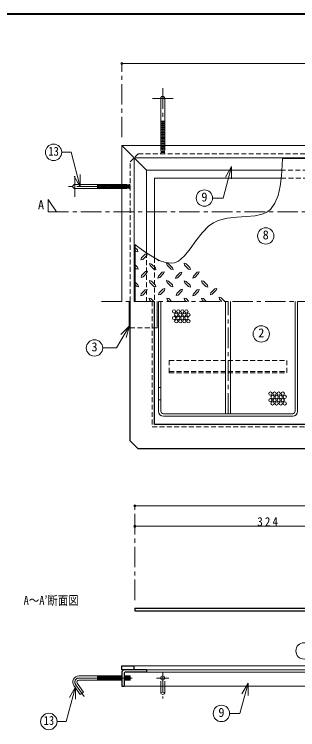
# Model space of a CAD drawing. Units: millimetres at full size, sheet at 1:5; details may follow other scales. Extents: x -1062 to 963, y -702 to 703.
# Drawn here: x -601 to -255, y -170 to 703 of the extents above; entities that cross this region are included whole.
import ezdxf
from ezdxf.enums import TextEntityAlignment as Align

# ---------------------------------------------------------------- set-up
doc = ezdxf.new("R2010")
doc.units = ezdxf.units.MM
doc.header["$LTSCALE"] = 5
doc.header["$PDMODE"] = 32
doc.header["$PDSIZE"] = 2.5
doc.linetypes.add('CHAIN1', pattern=[8, 5, -1, 1, -1])
doc.linetypes.add('DASHED1', pattern=[1.8, 1.2, -0.6])
doc.layers.add('0-A', color=4, linetype='Continuous', lineweight=9)
doc.styles.add('ＭＳ ゴシック', font='')
doc.styles.get('ＭＳ ゴシック').set_extended_font_data('MS Gothic')

msp = doc.modelspace()

# ---------------------------------------------------------------- linework, layer by layer
at = {"layer": '0-A', "color": 1, "lineweight": 40}
msp.add_line((962.602, 702.509), (-1062.398, 702.509), dxfattribs=at)
at = {"layer": '0-A'}
for p, q in [((-469.898, 642.509), (210.102, 642.509)), ((-422.398, 572.408), (-417.398, 572.408)), ((-417.398, 571.538), (-422.398, 571.946)), ((-417.398, 570.535), (-422.398, 570.943)), ((-417.398, 569.531), (-422.398, 569.94)), ((-417.398, 568.528), (-422.398, 568.936)), ((-417.398, 567.525), (-422.398, 567.933)), ((-417.398, 566.521), (-422.398, 566.93)), ((-417.398, 565.518), (-422.398, 565.926)), ((-417.398, 564.515), (-422.398, 564.923)), ((-417.398, 563.511), (-422.398, 563.92)), ((-417.398, 562.508), (-422.398, 562.916)), ((-417.398, 561.505), (-422.398, 561.913)), ((-417.398, 560.501), (-422.398, 560.91)), ((-417.398, 559.498), (-422.398, 559.906)), ((-417.398, 558.495), (-422.398, 558.903)), ((-417.398, 557.491), (-422.398, 557.9)), ((-417.398, 556.488), (-422.398, 556.896)), ((-417.398, 555.485), (-422.398, 555.893)), ((-417.398, 554.481), (-422.398, 554.89)), ((-417.398, 553.478), (-422.398, 553.886)), ((-417.398, 552.475), (-422.398, 552.883)), ((-417.398, 551.471), (-422.398, 551.88)), ((-417.398, 550.468), (-422.398, 550.876)), ((-417.398, 549.465), (-422.398, 549.873)), ((-417.398, 548.461), (-422.398, 548.87)), ((-417.398, 547.458), (-422.398, 547.866)), ((-417.398, 546.455), (-422.398, 546.863)), ((-417.398, 545.451), (-422.398, 545.86)), ((-417.398, 544.448), (-422.398, 544.856)), ((-417.398, 543.445), (-422.398, 543.853)), ((-418.231, 542.509), (-422.398, 542.85)), ((-439.898, 512.509), (-454.898, 527.509)), ((-274.466, 512.509), (-439.898, 512.509)), ((-439.898, 411.673), (-439.898, 512.509)), ((-275.352, 502.509), (-429.898, 502.509)), ((-429.898, 405.485), (-429.898, 502.509)), ((-499.797, 495.009), (-499.797, 490.009)), ((-498.927, 490.009), (-499.335, 495.009)), ((-497.923, 490.009), (-498.332, 495.009)), ((-496.92, 490.009), (-497.328, 495.009)), ((-495.917, 490.009), (-496.325, 495.009)), ((-494.913, 490.009), (-495.322, 495.009)), ((-493.91, 490.009), (-494.318, 495.009)), ((-492.907, 490.009), (-493.315, 495.009)), ((-491.903, 490.009), (-492.312, 495.009)), ((-490.9, 490.009), (-491.308, 495.009)), ((-489.897, 490.009), (-490.305, 495.009)), ((-488.893, 490.009), (-489.302, 495.009)), ((-487.89, 490.009), (-488.298, 495.009)), ((-486.887, 490.009), (-487.295, 495.009)), ((-485.883, 490.009), (-486.292, 495.009)), ((-484.88, 490.009), (-485.288, 495.009)), ((-483.877, 490.009), (-484.285, 495.009)), ((-482.873, 490.009), (-483.282, 495.009)), ((-481.87, 490.009), (-482.278, 495.009)), ((-480.867, 490.009), (-481.275, 495.009)), ((-479.863, 490.009), (-480.272, 495.009)), ((-478.86, 490.009), (-479.269, 495.009)), ((-477.857, 490.009), (-478.265, 495.009)), ((-476.853, 490.009), (-477.262, 495.009)), ((-475.85, 490.009), (-476.259, 495.009)), ((-474.847, 490.009), (-475.255, 495.009)), ((-473.843, 490.009), (-474.252, 495.009)), ((-472.84, 490.009), (-473.249, 495.009)), ((-471.837, 490.009), (-472.245, 495.009)), ((-470.833, 490.009), (-471.242, 495.009)), ((-469.898, 490.842), (-470.239, 495.009)), ((-450.936, 415.359), (-453.898, 418.322)), ((-452.736, 413.559), (-453.898, 414.722)), ((-452.736, 413.559), (-450.336, 412.959)), ((-450.936, 415.359), (-450.336, 412.959)), ((-441.336, 410.109), (-445.986, 405.384)), ((-441.336, 410.109), (-438.936, 410.709)), ((-439.536, 408.384), (-438.936, 410.709)), ((-446.661, 402.984), (-445.986, 405.384)), ((-444.261, 403.584), (-446.661, 402.984)), ((-439.536, 408.384), (-444.261, 403.584)), ((-425.661, 401.709), (-425.275, 403.038)), ((-423.572, 402.231), (-425.661, 401.709)), ((-450.711, 394.059), (-453.898, 397.247)), ((-452.436, 392.259), (-453.898, 393.722)), ((-450.711, 394.059), (-450.036, 391.659)), ((-435.936, 398.634), (-433.536, 397.959)), ((-435.336, 396.234), (-435.936, 398.634)), ((-430.536, 391.509), (-435.336, 396.234)), ((-428.811, 393.234), (-433.536, 397.959)), ((-428.811, 393.234), (-428.211, 390.834)), ((-415.161, 398.934), (-412.761, 398.259)), ((-414.486, 396.534), (-415.161, 398.934)), ((-409.761, 391.809), (-414.486, 396.534)), ((-408.036, 393.534), (-412.761, 398.259)), ((-408.036, 393.534), (-407.361, 391.134)), ((-393.861, 398.934), (-391.461, 398.334)), ((-393.261, 396.609), (-393.861, 398.934)), ((-388.461, 391.884), (-393.261, 396.609)), ((-386.736, 393.609), (-391.461, 398.334)), ((-386.736, 393.609), (-386.136, 391.209)), ((-452.436, 392.259), (-450.036, 391.659)), ((-440.961, 388.809), (-445.686, 384.084)), ((-439.236, 387.084), (-443.961, 382.359)), ((-440.961, 388.809), (-438.561, 389.484)), ((-439.236, 387.084), (-438.561, 389.484)), ((-430.536, 391.509), (-428.211, 390.834)), ((-420.636, 387.984), (-425.286, 383.259)), ((-418.836, 386.259), (-423.561, 381.459)), ((-420.636, 387.984), (-418.236, 388.584)), ((-418.836, 386.259), (-418.236, 388.584)), ((-409.761, 391.809), (-407.361, 391.134)), ((-398.961, 387.459), (-403.686, 382.734)), ((-397.236, 385.734), (-401.961, 381.009)), ((-398.961, 387.459), (-396.561, 388.134)), ((-397.236, 385.734), (-396.561, 388.134)), ((-388.461, 391.884), (-386.136, 391.209)), ((-377.811, 387.984), (-382.536, 383.259)), ((-376.086, 386.259), (-380.811, 381.459)), ((-377.811, 387.984), (-375.411, 388.584)), ((-376.086, 386.259), (-375.411, 388.584)), ((-450.261, 372.609), (-453.898, 376.247)), ((-436.236, 377.784), (-433.836, 377.184)), ((-435.561, 375.459), (-436.236, 377.784)), ((-430.836, 370.734), (-435.561, 375.459)), ((-429.111, 372.459), (-433.836, 377.184)), ((-425.961, 380.859), (-425.286, 383.259)), ((-423.561, 381.459), (-425.961, 380.859)), ((-415.236, 377.934), (-412.836, 377.259)), ((-414.636, 375.534), (-415.236, 377.934)), ((-409.911, 370.809), (-414.636, 375.534)), ((-408.186, 372.609), (-412.836, 377.259)), ((-404.286, 380.334), (-403.686, 382.734)), ((-401.961, 381.009), (-404.286, 380.334)), ((-393.711, 377.484), (-391.311, 376.884)), ((-393.111, 375.159), (-393.711, 377.484)), ((-388.311, 370.434), (-393.111, 375.159)), ((-386.586, 372.159), (-391.311, 376.884)), ((-383.136, 380.859), (-382.536, 383.259)), ((-380.811, 381.459), (-383.136, 380.859)), ((-367.086, 370.434), (-371.811, 375.234)), ((-365.361, 372.234), (-370.086, 376.959)), ((-451.986, 370.809), (-453.898, 372.995)), ((-451.986, 370.809), (-449.586, 370.209)), ((-450.261, 372.609), (-449.586, 370.209)), ((-441.411, 366.534), (-446.136, 361.809)), ((-441.411, 366.534), (-439.011, 367.134)), ((-439.686, 364.809), (-439.011, 367.134)), ((-430.836, 370.734), (-428.436, 370.059)), ((-429.111, 372.459), (-428.436, 370.059)), ((-419.661, 367.509), (-424.386, 362.784)), ((-419.661, 367.509), (-417.261, 368.109)), ((-417.861, 365.784), (-417.261, 368.109)), ((-409.911, 370.809), (-407.511, 370.209)), ((-408.186, 372.609), (-407.511, 370.209)), ((-398.136, 366.609), (-402.861, 361.884)), ((-398.136, 366.609), (-395.736, 367.209)), ((-396.411, 364.884), (-395.736, 367.209)), ((-388.311, 370.434), (-385.986, 369.759)), ((-386.586, 372.159), (-385.986, 369.759)), ((-377.886, 366.384), (-382.536, 361.659)), ((-377.886, 366.384), (-375.486, 366.984)), ((-376.086, 364.659), (-375.486, 366.984)), ((-367.086, 370.434), (-364.761, 369.834)), ((-365.361, 372.234), (-364.761, 369.834)), ((-356.436, 367.659), (-361.161, 362.934)), ((-356.436, 367.659), (-354.036, 368.259)), ((-354.636, 365.934), (-354.036, 368.259)), ((-446.811, 359.409), (-446.136, 361.809)), ((-444.411, 360.009), (-446.811, 359.409)), ((-439.686, 364.809), (-444.411, 360.009)), ((-424.986, 360.384), (-424.386, 362.784)), ((-422.661, 360.984), (-424.986, 360.384)), ((-417.861, 365.784), (-422.661, 360.984)), ((-396.411, 364.884), (-401.136, 360.084)), ((-361.761, 360.534), (-361.161, 362.934)), ((-359.436, 361.134), (-361.761, 360.534)), ((-354.636, 365.934), (-359.436, 361.134)), ((-436.686, 356.559), (-434.286, 355.884)), ((-436.011, 354.159), (-436.686, 356.559)), ((-434.361, 352.509), (-436.011, 354.159)), ((-430.911, 352.509), (-434.286, 355.884)), ((-425.148, 352.509), (-425.148, 247.509)), ((-422.148, 352.509), (-422.148, 247.509)), ((-414.786, 356.409), (-412.386, 355.809)), ((-414.186, 354.084), (-414.786, 356.409)), ((-412.611, 352.509), (-414.186, 354.084)), ((-409.213, 352.509), (-412.386, 355.809)), ((-393.861, 356.559), (-391.461, 355.884)), ((-393.261, 354.159), (-393.861, 356.559)), ((-391.611, 352.509), (-393.261, 354.159)), ((-388.086, 352.509), (-391.461, 355.884)), ((-366.711, 352.509), (-370.086, 355.884)), ((-347.736, 352.509), (-350.436, 355.209)), ((-344.178, 352.509), (-348.711, 356.934)), ((194.102, 103.209), (-453.898, 103.209)), ((-453.898, 78.209), (-129.898, 78.209)), ((195.102, -91.791), (-454.898, -91.791)), ((-499.797, -109.291), (-499.797, -104.291)), ((-498.927, -104.291), (-499.335, -109.291)), ((-497.923, -104.291), (-498.332, -109.291)), ((-496.92, -104.291), (-497.328, -109.291)), ((-495.917, -104.291), (-496.325, -109.291)), ((-494.913, -104.291), (-495.322, -109.291)), ((-493.91, -104.291), (-494.318, -109.291)), ((-492.907, -104.291), (-493.315, -109.291)), ((-491.903, -104.291), (-492.312, -109.291)), ((-490.9, -104.291), (-491.308, -109.291)), ((-489.897, -104.291), (-490.305, -109.291)), ((-488.893, -104.291), (-489.302, -109.291)), ((-487.89, -104.291), (-488.298, -109.291)), ((-486.887, -104.291), (-487.295, -109.291)), ((-485.883, -104.291), (-486.292, -109.291)), ((-484.88, -104.291), (-485.288, -109.291)), ((-483.877, -104.291), (-484.285, -109.291)), ((-482.873, -104.291), (-483.282, -109.291)), ((-481.87, -104.291), (-482.278, -109.291)), ((-480.867, -104.291), (-481.275, -109.291)), ((-479.863, -104.291), (-480.272, -109.291)), ((-478.86, -104.291), (-479.269, -109.291)), ((-477.857, -104.291), (-478.265, -109.291)), ((-476.853, -104.291), (-477.262, -109.291)), ((-475.85, -104.291), (-476.259, -109.291)), ((-474.847, -104.291), (-475.255, -109.291)), ((-473.843, -104.291), (-474.252, -109.291)), ((-472.84, -104.291), (-473.249, -109.291)), ((-471.837, -104.291), (-472.245, -109.291)), ((-470.833, -104.291), (-471.242, -109.291)), ((-466.82, -104.291), (-466.898, -105.246)), ((-465.817, -104.291), (-466.225, -109.291)), ((-464.813, -104.291), (-465.222, -109.291)), ((-463.81, -104.291), (-464.219, -109.291)), ((-462.807, -104.291), (-463.215, -109.291)), ((-461.803, -104.291), (-462.212, -109.291)), ((-460.8, -104.291), (-461.209, -109.291)), ((-459.797, -104.291), (-460.205, -109.291)), ((-469.898, -105.124), (-470.239, -109.291)), ((207.102, -116.791), (-466.898, -116.791)), ((-422.398, -116.791), (-422.398, -125.288)), ((-417.398, -116.791), (-417.398, -125.288))]:
    msp.add_line(p, q, dxfattribs=at)
at = {"layer": '0-A', "linetype": 'CHAIN1'}
for p, q in [((-469.898, 552.509), (-469.898, 642.509)), ((-419.898, 612.408), (-419.898, 532.509)), ((-432.398, 599.908), (-407.398, 599.908)), ((-527.297, 505.009), (-527.297, 480.009)), ((-459.898, 492.509), (-539.797, 492.509)), ((-549.898, 461.509), (-559.898, 476.509)), ((-559.898, 476.509), (-559.898, 461.509)), ((-559.898, 461.509), (300.102, 461.509)), ((-494.898, 352.509), (360.102, 352.509)), ((-340.148, 215.509), (-340.148, 352.509)), ((-453.898, -11.791), (-453.898, 103.209)), ((-419.898, -99.291), (-419.898, -131.722)), ((-522.293, -106.791), (-454.797, -106.791)), ((-427.398, -106.791), (-412.398, -106.791)), ((-526.389, -114.659), (-516.078, -129.384))]:
    msp.add_line(p, q, dxfattribs=at)
at = {"layer": '0-A', "color": 7, "lineweight": 18}
for p, q in [((-422.398, 599.908), (-422.398, 542.509)), ((-417.398, 599.908), (-417.398, 542.509)), ((210.102, 542.509), (-469.898, 542.509)), ((-469.898, 542.509), (-469.898, 352.509)), ((-531.995, 534.237), (-543.343, 534.237)), ((-520.7, 492.082), (-531.995, 534.237)), ((195.102, 527.509), (-454.898, 527.509)), ((-335.891, 517.057), (-343.391, 504.067)), ((-335.891, 517.057), (-335.891, 502.057)), ((-520.7, 492.082), (-520.7, 507.082)), ((-520.7, 492.082), (-528.2, 505.072)), ((-527.297, 495.009), (-469.898, 495.009)), ((-527.297, 490.009), (-469.898, 490.009)), ((-460.898, 320.009), (-460.898, 352.509)), ((-426.898, 320.009), (-426.898, 352.509)), ((-343.148, 215.509), (-343.148, 352.509)), ((-337.148, 352.509), (-337.148, 215.509)), ((-258.148, 218.509), (-258.148, 352.509)), ((-255.148, 218.509), (-255.148, 352.509)), ((-460.696, 322.788), (-476.33, 295.709)), ((-460.696, 322.788), (-471.302, 312.182)), ((-460.696, 322.788), (-464.578, 308.3)), ((-460.898, 320.009), (-459.898, 320.009)), ((-429.898, 320.009), (-426.898, 320.009)), ((-476.33, 295.709), (-493.301, 295.709)), ((-425.148, 247.509), (-422.148, 247.509)), ((-425.148, 218.509), (-425.148, 247.509)), ((-422.148, 218.509), (-422.148, 247.509)), ((-261.148, 215.509), (-419.148, 215.509)), ((-261.148, 212.509), (-419.148, 212.509)), ((-522.293, -104.291), (-469.898, -104.291)), ((-466.898, -104.291), (-459.797, -104.291)), ((-459.797, -109.291), (-459.797, -104.291)), ((-439.898, -96.791), (180.102, -96.791)), ((-439.898, -99.791), (180.102, -99.791)), ((-522.293, -109.291), (-469.898, -109.291)), ((-466.898, -109.291), (-459.797, -109.291)), ((-315.689, -113.011), (-323.189, -126.001)), ((-315.689, -113.011), (-315.689, -128.011)), ((-526.449, -117.659), (-533.949, -130.649)), ((-528.437, -116.093), (-520.994, -126.722)), ((-526.449, -117.659), (-526.449, -132.659))]:
    msp.add_line(p, q, dxfattribs=at)
at = {"layer": '0-A', "linetype": 'DASHED1'}
for p, q in [((-422.398, 542.509), (-422.398, 532.509)), ((-417.398, 541.438), (-422.398, 541.846)), ((-417.398, 540.435), (-422.398, 540.843)), ((-417.398, 542.441), (-418.231, 542.509)), ((-417.398, 542.509), (-417.398, 532.509)), ((-459.898, 522.509), (-449.898, 532.509)), ((-449.898, 532.509), (190.102, 532.509)), ((-417.398, 539.431), (-422.398, 539.84)), ((-417.398, 538.428), (-422.398, 538.836)), ((-417.398, 537.425), (-422.398, 537.833)), ((-417.398, 536.421), (-422.398, 536.83)), ((-417.398, 535.418), (-422.398, 535.826)), ((-417.398, 534.415), (-422.398, 534.823)), ((-417.398, 533.411), (-422.398, 533.82)), ((-418.639, 532.509), (-422.398, 532.816)), ((-459.898, 352.509), (-459.898, 522.509)), ((180.102, 512.509), (-274.466, 512.509)), ((-275.352, 502.509), (170.102, 502.509)), ((-469.898, 495.009), (-459.898, 495.009)), ((-469.83, 490.009), (-469.898, 490.842)), ((-469.898, 490.009), (-459.898, 490.009)), ((-468.827, 490.009), (-469.235, 495.009)), ((-467.823, 490.009), (-468.232, 495.009)), ((-466.82, 490.009), (-467.229, 495.009)), ((-465.817, 490.009), (-466.225, 495.009)), ((-464.813, 490.009), (-465.222, 495.009)), ((-463.81, 490.009), (-464.219, 495.009)), ((-462.807, 490.009), (-463.215, 495.009)), ((-461.803, 490.009), (-462.212, 495.009)), ((-460.8, 490.009), (-461.209, 495.009)), ((-459.898, 491.25), (-460.205, 495.009)), ((-439.898, 411.673), (-439.898, 352.509)), ((-429.898, 405.485), (-429.898, 352.509)), ((-459.898, 320.009), (-429.898, 320.009)), ((-412.148, 280.509), (-412.148, 265.509)), ((-412.148, 280.509), (-268.148, 280.509)), ((-268.148, 265.509), (-268.148, 280.509)), ((-412.148, 267.009), (-268.148, 267.009)), ((-412.148, 265.509), (-268.148, 265.509)), ((-422.148, 232.509), (-425.148, 232.509)), ((-422.398, -116.791), (-422.398, -106.791)), ((-417.398, -116.791), (-417.398, -106.791))]:
    msp.add_line(p, q, dxfattribs=at)
at = {"layer": '0-A', "color": 5, "lineweight": 25}
for p, q in [((194.102, 526.509), (-273.573, 526.509)), ((-453.898, 421.716), (-453.898, 352.509)), ((-459.898, 182.509), (-459.898, 352.509)), ((-429.898, 202.509), (-429.898, 352.509)), ((170.102, 202.509), (-429.898, 202.509)), ((-449.898, 172.509), (-459.898, 182.509)), ((190.102, 172.509), (-449.898, 172.509)), ((-453.898, -21.791), (-453.898, -24.991)), ((-453.898, -21.791), (-186.898, -21.791)), ((-453.898, -24.991), (-186.898, -24.991)), ((-469.898, -96.791), (-469.898, -91.791)), ((-469.898, -91.791), (-454.898, -91.791)), ((-454.898, -96.791), (-454.898, -91.791)), ((-439.898, -96.791), (-469.898, -96.791)), ((-469.898, -99.791), (-469.898, -116.791)), ((-466.898, -100.791), (-466.898, -116.791)), ((-439.898, -99.791), (-465.898, -99.791)), ((-439.898, -96.791), (-439.898, -99.791)), ((-469.898, -116.791), (-466.898, -116.791))]:
    msp.add_line(p, q, dxfattribs=at)
at = {"layer": '0-A', "color": 7, "linetype": 'DASHED1', "lineweight": 18}
for p, q in [((-432.898, 352.509), (-432.898, 199.509)), ((-432.898, 199.509), (173.102, 199.509))]:
    msp.add_line(p, q, dxfattribs=at)
at = {"layer": '0-A', "color": 7, "lineweight": 18}
for points in [[(-469.898, 542.509), (-454.898, 527.509), (-454.898, 352.509)], [(-453.898, 421.716), (-448.943, 418.073), (-440.461, 412.036), (-432.15, 406.677), (-424.119, 402.426), (-416.476, 399.71), (-409.329, 398.96), (-405.454, 399.595), (-400.812, 401.641), (-393.42, 407.883), (-386.425, 416.507), (-379.388, 426.293), (-371.87, 436.019), (-363.433, 444.462), (-357.946, 448.29), (-352.081, 451.061), (-341.094, 453.944), (-329.525, 455.243), (-317.982, 455.906), (-307.075, 456.879), (-297.414, 459.111), (-292.622, 461.355), (-288.471, 464.549), (-282.914, 472.051), (-279.062, 481.681), (-276.542, 492.973), (-274.984, 505.463), (-274.013, 518.686), (-273.573, 526.509)], [(-335.891, 517.057), (-346.228, 478.476), (-359.068, 478.476)], [(-524.341, -113.225), (-516.898, -123.854), (-520.994, -126.722)], [(-315.689, -113.011), (-325.606, -150.022), (-338.211, -150.022)], [(-526.449, -117.659), (-537.745, -159.814), (-549.092, -159.814)]]:
    msp.add_lwpolyline(points, dxfattribs=at)
at = {"layer": '0-A'}
for points in [[(-443.961, 382.359), (-446.286, 381.684), (-445.686, 384.084)], [(-371.811, 375.234), (-372.486, 377.559), (-370.086, 376.959)], [(-401.136, 360.084), (-403.461, 359.484), (-402.861, 361.884)], [(-376.086, 364.659), (-380.811, 359.859), (-383.211, 359.259), (-382.536, 361.659)], [(-370.161, 352.509), (-371.811, 354.159), (-372.486, 356.484), (-370.086, 355.884)], [(-350.436, 355.209), (-351.111, 357.609), (-348.711, 356.934)]]:
    msp.add_lwpolyline(points, dxfattribs=at)
at = {"layer": '0-A', "color": 7, "lineweight": 18}
for centre in [(-553.343, 534.237), (-369.068, 478.476), (-294.094, 432.255), (-299.526, 312.766), (-503.301, 295.709), (-247.306, -73.745), (-348.211, -150.022), (-559.092, -159.814)]:
    msp.add_circle(centre, 10, dxfattribs=at)
at = {"layer": '0-A'}
for centre, radius in [((-405.987, 340.22), 2), ((-400.987, 340.22), 2), ((-395.987, 340.22), 2), ((-390.987, 340.22), 2), ((-405.987, 332.22), 2), ((-403.487, 336.22), 2), ((-400.987, 332.22), 2), ((-398.487, 336.22), 2), ((-395.987, 332.22), 2), ((-393.487, 336.22), 2), ((-390.987, 332.22), 2), ((-388.487, 336.22), 2), ((-403.487, 328.22), 2), ((-398.487, 328.22), 2), ((-393.487, 328.22), 2), ((-388.487, 328.22), 2), ((-288.296, 239.995), 2), ((-285.796, 235.995), 2), ((-283.296, 239.995), 2), ((-280.796, 235.995), 2), ((-278.296, 239.995), 2), ((-275.796, 235.995), 2), ((-273.296, 239.995), 2), ((-270.796, 235.995), 2), ((-288.296, 231.995), 2), ((-285.796, 227.995), 2), ((-283.296, 231.995), 2), ((-280.796, 227.995), 2), ((-278.296, 231.995), 2), ((-275.796, 227.995), 2), ((-273.296, 231.995), 2), ((-270.796, 227.995), 2), ((-419.898, -106.791), 2.5)]:
    msp.add_circle(centre, radius, dxfattribs=at)
at = {"layer": '0-A', "color": 7, "lineweight": 18}
for centre, radius, start, end in [((-419.898, 599.908), 2.5, 0, 180), ((-527.297, 492.509), 2.5, 90, 270), ((-419.148, 218.509), 6, 180, 270), ((-419.148, 218.509), 3, 180, 270), ((-261.148, 218.509), 6, 270, 0), ((-261.148, 218.509), 3, 270, 0), ((-522.293, -111.791), 7.5, 90, 215), ((-522.293, -111.791), 2.5, 90, 215)]:
    msp.add_arc(centre, radius, start, end, dxfattribs=at)
at = {"layer": '0-A', "color": 5, "lineweight": 25}
for centre, radius in [((-466.898, -99.791), 3), ((-465.898, -100.791), 1)]:
    msp.add_arc(centre, radius, 90, 180, dxfattribs=at)
at = {"layer": '0-A', "linetype": 'CHAIN1'}
msp.add_arc((-522.293, -111.791), 5, 90, 215, dxfattribs=at)
at = {"layer": '0-A'}
msp.add_ellipse((-419.898, -125.278), major_axis=(2.5, 0), ratio=0.57, dxfattribs=at)
for p in [(-469.898, 642.509), (-453.898, 103.209), (-453.898, 78.209)]:
    msp.add_point(p, dxfattribs=at)

# ---------------------------------------------------------------- texts
at = {"layer": '0-A', "color": 7, "style": 'ＭＳ ゴシック', "width": 0.85}
for s, p in [('13', (-559.593, 526.737)), ('A～A’断面図', (-589.898, -20.891)), ('13', (-565.342, -167.314))]:
    msp.add_text(s, height=11, dxfattribs=at).set_placement(p, align=Align.BOTTOM_LEFT)
at = {"layer": '0-A', "color": 7, "style": 'ＭＳ ゴシック'}
for s, p in [('9', (-372.818, 470.976)), ('A', (-572.398, 461.509)), ('8', (-297.844, 424.755)), ('2', (-303.276, 305.266)), ('3', (-507.051, 288.209)), ('9', (-351.961, -157.522))]:
    msp.add_text(s, height=11, dxfattribs=at).set_placement(p, align=Align.BOTTOM_LEFT)
at = {"layer": '0-A', "color": 7, "insert": (-304.398, 78.209), "char_height": 11, "attachment_point": 7, "style": 'ＭＳ ゴシック'}
msp.add_mtext('\\T1.38;\\W0.9;324', dxfattribs=at)

doc.saveas('drawing.dxf')
